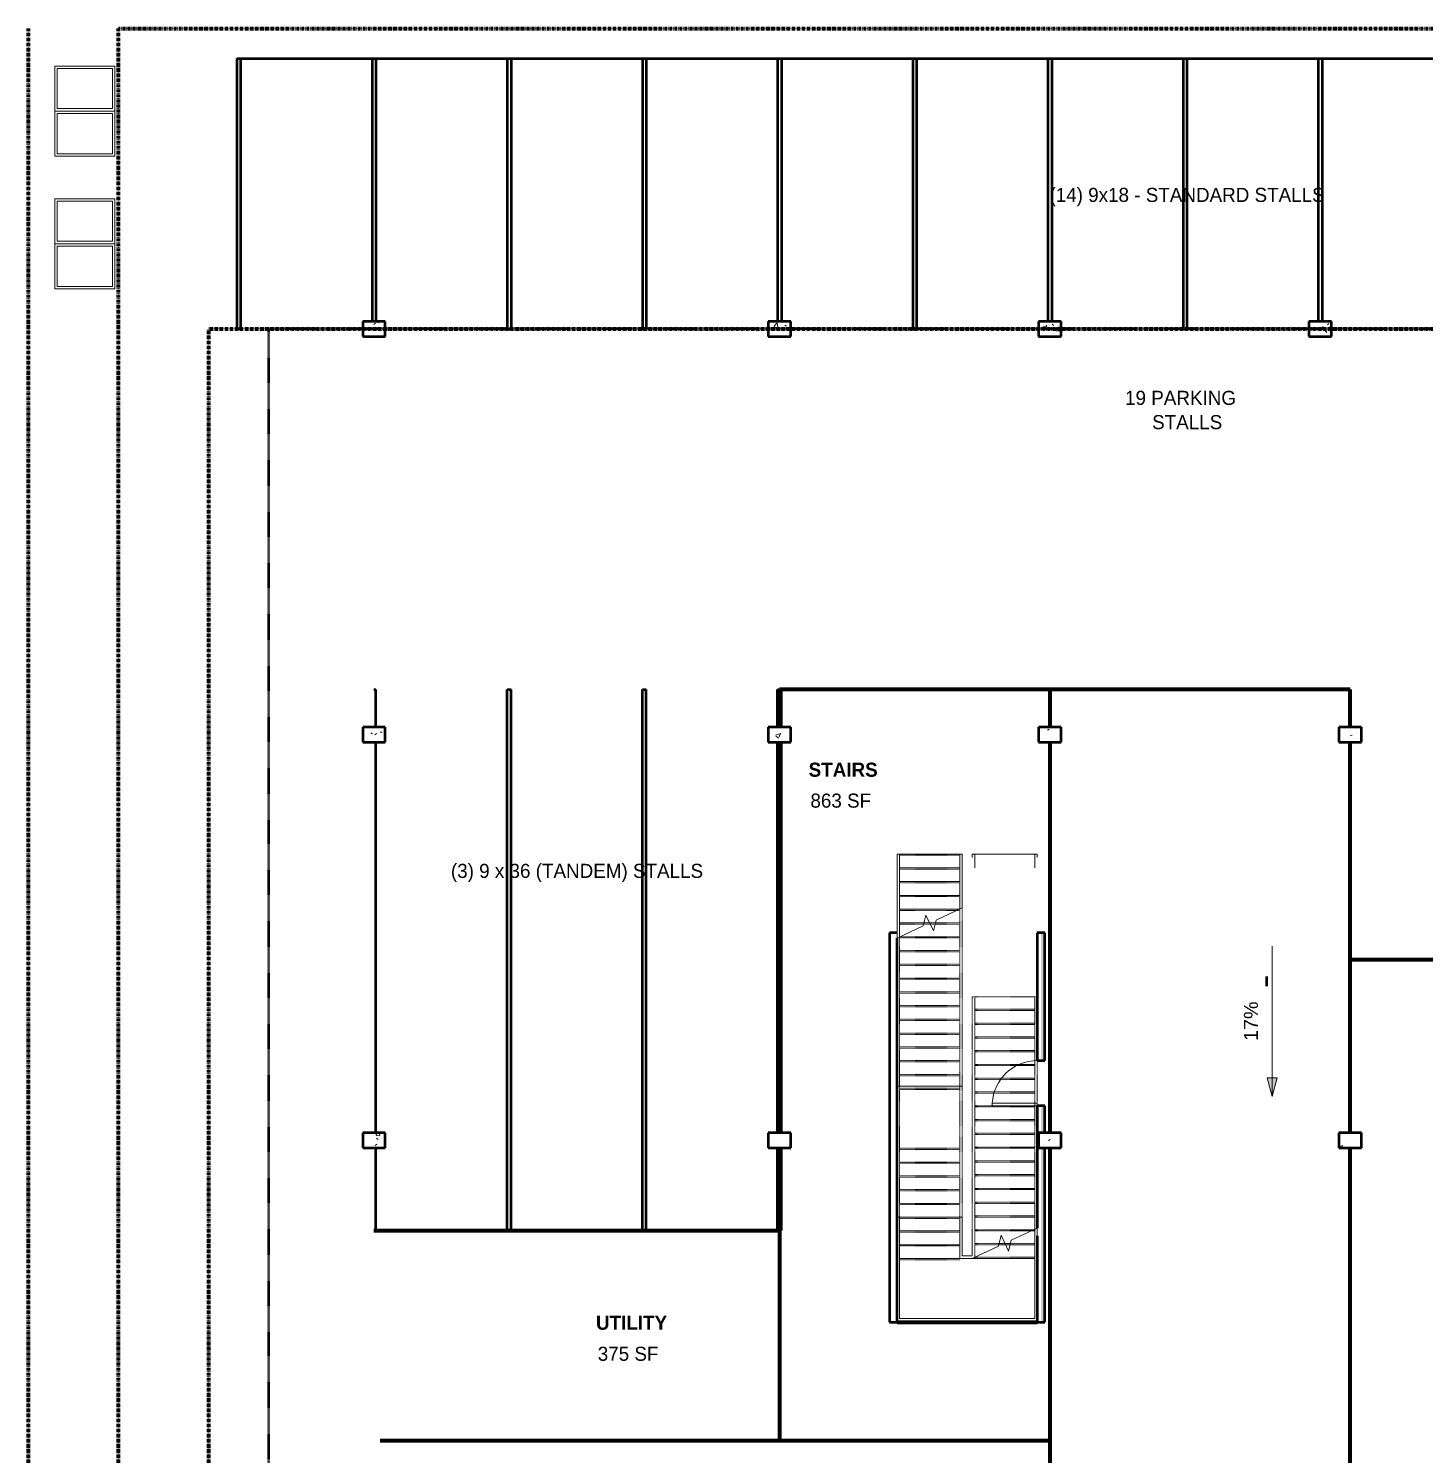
# Model space of a CAD drawing. Header units: inches. Extents: x 8705 to 10553, y 14428 to 16192.
# Drawn here: x 8705 to 9820, y 15053 to 16192 of the extents above; entities that cross this region are included whole.
import ezdxf

# ---------------------------------------------------------------- set-up
doc = ezdxf.new("R2010")
doc.units = ezdxf.units.IN
doc.header["$MEASUREMENT"] = 0
doc.linetypes.add('Double Dash 3_8_', pattern=[1, 0.375, -0.125, 0.125, -0.125, 0.125, -0.125])
doc.linetypes.add('Overhead 1_16_', pattern=[0.101562, 0.0625, -0.039062])
for name, color, linetype, lineweight in [('A-AREA-1', 7, 'Continuous', 140), ('A-AREA-IDEN', 2, 'Continuous', 9), ('A-DOOR', 31, 'Continuous', 13), ('A-DOOR-1', 31, 'Continuous', 9), ('A-DOOR-2', 31, 'Continuous', 20), ('A-FLOR-OVHD', 1, 'Overhead 1_16_', 50), ('A-GENM', 5, 'Continuous', 9), ('A-GENM-IDEN', 13, 'Continuous', 9), ('A-WALL', 113, 'Continuous', 13), ('A-WALL-1', 113, 'Continuous', 50), ('C-PROP-LINE-1', 91, 'Double Dash 3_8_', 140), ('G-ANNO-DIMS', 111, 'Continuous', 9), ('G-ANNO-TEXT-1', 147, 'Continuous', 9), ('L-SITE', 91, 'Continuous', 50), ('Q-SPCQ', 91, 'Continuous', 9), ('S-COLS', 52, 'Continuous', 9), ('S-COLS-1', 52, 'Continuous', 50), ('S-STRS', 31, 'Continuous', 9), ('S-STRS-1', 31, 'Overhead 1_16_', 9), ('S-STRS-MBND', 31, 'Overhead 1_16_', 9), ('S-STRS-MBND-1', 31, 'Continuous', 9)]:
    doc.layers.add(name, color=color, linetype=linetype, lineweight=lineweight)
doc.styles.add('Arial', font='arial.ttf', dxfattribs={"height": 11.25})
doc.styles.add('Century Gothic', font='ufonts.com_century-gothic.ttf', dxfattribs={"height": 11.25})
doc.styles.add('Century Gothic_B', font='GOTHICB.TTF', dxfattribs={"height": 11.25})

# ---------------------------------------------------------------- blocks, each defined once
blk = doc.blocks.new('Parking_Stall_Multiple - 9x18 - STANDARD-948767-FLOOR PLAN - 1ST FLOOR')
at = {"layer": 'L-SITE'}
for p, q in [((0, 864), (0, 972)), ((0, 867), (210, 867)), ((0, 867), (210, 867)), ((0, 864), (210, 864)), ((0, 756), (0, 864)), ((0, 864), (210, 864)), ((0, 759), (216, 759)), ((0, 759), (216, 759)), ((0, 756), (216, 756)), ((0, 648), (0, 756)), ((0, 756), (216, 756)), ((216, 756), (216, 759)), ((216, 756), (216, 759)), ((0, 651), (210, 651)), ((0, 651), (210, 651)), ((0, 648), (210, 648)), ((0, 540), (0, 648)), ((0, 648), (210, 648)), ((0, 543), (216, 543)), ((0, 543), (216, 543)), ((0, 540), (216, 540)), ((0, 432), (0, 540)), ((0, 540), (216, 540)), ((216, 540), (216, 543)), ((216, 540), (216, 543)), ((0, 435), (210, 435)), ((0, 435), (210, 435)), ((0, 432), (210, 432)), ((0, 324), (0, 432)), ((0, 432), (210, 432)), ((0, 327), (216, 327)), ((0, 327), (216, 327)), ((0, 324), (216, 324)), ((0, 216), (0, 324)), ((0, 324), (216, 324)), ((216, 324), (216, 327)), ((216, 324), (216, 327)), ((0, 219), (216, 219)), ((0, 219), (216, 219)), ((216, 216), (216, 219)), ((216, 216), (216, 219)), ((0, 216), (216, 216)), ((0, 108), (0, 216)), ((0, 216), (216, 216)), ((0, 111), (210, 111)), ((0, 111), (210, 111)), ((0, 108), (210, 108)), ((0, 0), (0, 108)), ((0, 108), (210, 108)), ((0, 3), (216, 3)), ((216, 0), (216, 3)), ((0, 0), (216, 0))]:
    blk.add_line(p, q, dxfattribs=at)
blk = doc.blocks.new('Parking_Stall_Multiple - 9 x 36 _TANDEM_-949317-FLOOR PLAN - 1ST FLOOR')
at = {"layer": 'L-SITE'}
for p, q in [((0, -1.5), (0, -108)), ((0, -3), (66, -3)), ((78, -3), (390, -3)), ((402, -3), (432, -3)), ((432, -1.5), (432, -3)), ((0, -108), (0, -216)), ((0, -108), (432, -108)), ((0, -108), (432, -108)), ((0, -111), (432, -111)), ((0, -111), (432, -111)), ((432, -108), (432, -111)), ((432, -108), (432, -111)), ((0, -216), (0, -324)), ((0, -216), (432, -216)), ((0, -216), (432, -216)), ((432, -216), (432, -219)), ((432, -216), (432, -219)), ((0, -219), (432, -219)), ((0, -219), (432, -219)), ((0, -324), (66, -324)), ((0, -327), (66, -327)), ((78, -324), (390, -324)), ((78, -327), (390, -327)), ((402, -324), (432, -324)), ((402, -327), (432, -327)), ((432, -324), (432, -327))]:
    blk.add_line(p, q, dxfattribs=at)
blk = doc.blocks.new('Concrete-Rectangular-Column - 12 x 18-891361-FLOOR PLAN - 1ST FLOOR')
at = {"layer": 'S-COLS'}
h = blk.add_hatch(dxfattribs=at)
h.set_pattern_fill('FP_1', color=256, style=0, pattern_type=2)
h.set_pattern_definition([(50, (-9304.615, -15303.856), (34.428697, -3.01202), [3.6, -39.6]), (355, (-9304.615, -15303.856), (-6.6596, 36.10481), [2.88, -31.68]), (100.451, (-9301.746, -15304.107), (27.768763, 33.093104), [3.06, -33.655]), (46.184, (-9304.615, -15294.256), (51.22752, -7.94535), [5.4, -59.4]), (96.636, (-9300.346, -15294.92), (44.86319, 46.75771), [4.589, -50.482]), (351.184, (-9304.615, -15294.256), (44.86417, 46.75745), [4.32, -47.52]), (21, (-9299.815, -15296.656), (28.65176, -19.325734), [3.6, -39.6]), (326, (-9299.815, -15296.656), (11.67934, 34.80662), [2.88, -31.68]), (71.451, (-9297.428, -15298.266), (40.33096, 15.48132), [3.06, -33.655]), (37.5, (-9304.615, -15303.856), (0.583112, 15.978979), [1.584, -29.712, 1.584, -30.576, -31.8]), (37.5, (-9304.615, -15303.856), (0.583112, 15.978979), [-63.456, 1.584, -30.216]), (7.5, (-9304.615, -15303.856), (12.626889, 18.932107), [1.584, -16.752, 1.584, -28.992, -12.12]), (7.5, (-9304.615, -15303.856), (12.626889, 18.932107), [-48.912, 1.584, -10.536]), (327.5, (-9315.319, -15303.856), (25.622992, -1.082799), [1.584, -10.416, 1.584, -35.856, -49.68]), (327.5, (-9315.319, -15303.856), (25.622992, -1.082799), [-49.44, 1.584, -48.096]), (317.5, (-9320.12, -15303.856), (27.99243, 4.80496), [1.584, -14.016, 1.584, -23.28, -35.28]), (317.5, (-9320.12, -15303.856), (27.99243, 4.80496), [-40.464, 1.584, -33.696])])
h.paths.add_polyline_path([(9, -6), (9, 6), (-9, 6), (-9, -6), (0, -6)], flags=0)
at = {"layer": 'S-COLS-1'}
for p, q in [((9, 6), (-9, 6)), ((-9, 6), (-9, -6)), ((9, -6), (9, 6)), ((-9, -6), (9, -6))]:
    blk.add_line(p, q, dxfattribs=at)
blk = doc.blocks.new('Concrete-Rectangular-Column - 12 x 18-V1-FLOOR PLAN - 1ST FLOOR')
at = {"layer": 'S-COLS'}
h = blk.add_hatch(dxfattribs=at)
h.set_pattern_fill('FP_2', color=256, style=0, pattern_type=2)
h.set_pattern_definition([(50, (-9304.615, -15627.856), (34.428697, -3.01202), [3.6, -39.6]), (355, (-9304.615, -15627.856), (-6.6596, 36.10481), [2.88, -31.68]), (100.451, (-9301.746, -15628.107), (27.768763, 33.093104), [3.06, -33.655]), (46.184, (-9304.615, -15618.256), (51.22752, -7.94535), [5.4, -59.4]), (96.636, (-9300.346, -15618.92), (44.86319, 46.75771), [4.589, -50.482]), (351.184, (-9304.615, -15618.256), (44.86417, 46.75745), [4.32, -47.52]), (21, (-9299.815, -15620.656), (28.65176, -19.325734), [3.6, -39.6]), (326, (-9299.815, -15620.656), (11.67934, 34.80662), [2.88, -31.68]), (71.451, (-9297.428, -15622.266), (40.33096, 15.48132), [3.06, -33.655]), (37.5, (-9304.615, -15627.856), (0.583112, 15.978979), [1.584, -29.712, 1.584, -30.576, -31.8]), (37.5, (-9304.615, -15627.856), (0.583112, 15.978979), [-63.456, 1.584, -30.216]), (7.5, (-9304.615, -15627.856), (12.626889, 18.932107), [1.584, -16.752, 1.584, -28.992, -12.12]), (7.5, (-9304.615, -15627.856), (12.626889, 18.932107), [-48.912, 1.584, -10.536]), (327.5, (-9315.319, -15627.856), (25.622992, -1.082799), [1.584, -10.416, 1.584, -35.856, -49.68]), (327.5, (-9315.319, -15627.856), (25.622992, -1.082799), [-49.44, 1.584, -48.096]), (317.5, (-9320.12, -15627.856), (27.99243, 4.80496), [1.584, -14.016, 1.584, -23.28, -35.28]), (317.5, (-9320.12, -15627.856), (27.99243, 4.80496), [-40.464, 1.584, -33.696])])
h.paths.add_polyline_path([(0, -6), (9, -6), (9, 6), (-9, 6), (-9, -6)], flags=0)
at = {"layer": 'S-COLS-1'}
for p, q in [((9, 6), (-9, 6)), ((-9, 6), (-9, -6)), ((9, -6), (9, 6)), ((-9, -6), (9, -6))]:
    blk.add_line(p, q, dxfattribs=at)
blk = doc.blocks.new('Concrete-Rectangular-Column - 12 x 18-V2-FLOOR PLAN - 1ST FLOOR')
at = {"layer": 'S-COLS'}
h = blk.add_hatch(dxfattribs=at)
h.set_pattern_fill('FP_3', color=256, style=0, pattern_type=2)
h.set_pattern_definition([(50, (-9304.615, -15951.856), (34.428697, -3.01202), [3.6, -39.6]), (355, (-9304.615, -15951.856), (-6.6596, 36.10481), [2.88, -31.68]), (100.451, (-9301.746, -15952.107), (27.768763, 33.093104), [3.06, -33.655]), (46.184, (-9304.615, -15942.256), (51.22752, -7.94535), [5.4, -59.4]), (96.636, (-9300.346, -15942.92), (44.86319, 46.75771), [4.589, -50.482]), (351.184, (-9304.615, -15942.256), (44.86417, 46.75745), [4.32, -47.52]), (21, (-9299.815, -15944.656), (28.65176, -19.325734), [3.6, -39.6]), (326, (-9299.815, -15944.656), (11.67934, 34.80662), [2.88, -31.68]), (71.451, (-9297.428, -15946.266), (40.330963, 15.48132), [3.06, -33.655]), (37.5, (-9304.615, -15951.856), (0.583112, 15.978979), [1.584, -29.712, 1.584, -30.576, -31.8]), (37.5, (-9304.615, -15951.856), (0.583112, 15.978979), [-63.456, 1.584, -30.216]), (7.5, (-9304.615, -15951.856), (12.626889, 18.932107), [1.584, -16.752, 1.584, -28.992, -12.12]), (7.5, (-9304.615, -15951.856), (12.626889, 18.932107), [-48.912, 1.584, -10.536]), (327.5, (-9315.319, -15951.856), (25.622992, -1.082799), [1.584, -10.416, 1.584, -35.856, -49.68]), (327.5, (-9315.319, -15951.856), (25.622992, -1.082799), [-49.44, 1.584, -48.096]), (317.5, (-9320.12, -15951.856), (27.99243, 4.80496), [1.584, -14.016, 1.584, -23.28, -35.28]), (317.5, (-9320.12, -15951.856), (27.99243, 4.80496), [-40.464, 1.584, -33.696])])
h.paths.add_polyline_path([(9, -6), (9, 6), (-9, 6), (-9, -6)], flags=0)
at = {"layer": 'S-COLS-1'}
for p, q in [((9, 6), (-9, 6)), ((-9, 6), (-9, -6)), ((9, -6), (9, 6)), ((-9, -6), (9, -6))]:
    blk.add_line(p, q, dxfattribs=at)
blk = doc.blocks.new('Concrete-Rectangular-Column - 12 x 18-V5-FLOOR PLAN - 1ST FLOOR')
at = {"layer": 'S-COLS'}
h = blk.add_hatch(dxfattribs=at)
h.set_pattern_fill('FP_6', color=256, style=0, pattern_type=2)
h.set_pattern_definition([(50, (-9520.615, -15303.856), (34.428697, -3.01202), [3.6, -39.6]), (355, (-9520.615, -15303.856), (-6.6596, 36.10481), [2.88, -31.68]), (100.451, (-9517.746, -15304.107), (27.768763, 33.093104), [3.06, -33.655]), (46.184, (-9520.615, -15294.256), (51.22752, -7.94535), [5.4, -59.4]), (96.636, (-9516.346, -15294.92), (44.86319, 46.75771), [4.589, -50.482]), (351.184, (-9520.615, -15294.256), (44.86417, 46.75745), [4.32, -47.52]), (21, (-9515.815, -15296.656), (28.65176, -19.325734), [3.6, -39.6]), (326, (-9515.815, -15296.656), (11.67934, 34.80662), [2.88, -31.68]), (71.451, (-9513.428, -15298.266), (40.33096, 15.48132), [3.06, -33.655]), (37.5, (-9520.615, -15303.856), (0.583112, 15.978979), [1.584, -29.712, 1.584, -30.576, -31.8]), (37.5, (-9520.615, -15303.856), (0.583112, 15.978979), [-63.456, 1.584, -30.216]), (7.5, (-9520.615, -15303.856), (12.626889, 18.932107), [1.584, -16.752, 1.584, -28.992, -12.12]), (7.5, (-9520.615, -15303.856), (12.626889, 18.932107), [-48.912, 1.584, -10.536]), (327.5, (-9531.319, -15303.856), (25.622992, -1.082799), [1.584, -10.416, 1.584, -35.856, -49.68]), (327.5, (-9531.319, -15303.856), (25.622992, -1.082799), [-49.44, 1.584, -48.096]), (317.5, (-9536.12, -15303.856), (27.99243, 4.80496), [1.584, -14.016, 1.584, -23.28, -35.28]), (317.5, (-9536.12, -15303.856), (27.99243, 4.80496), [-40.464, 1.584, -33.696])])
h.paths.add_polyline_path([(-7, -6), (9, -6), (9, 6), (-7, 6)], flags=0)
at = {"layer": 'S-COLS-1'}
for p, q in [((9, 6), (-9, 6)), ((-9, 6), (-9, -6)), ((9, -6), (9, 6)), ((-9, -6), (9, -6))]:
    blk.add_line(p, q, dxfattribs=at)
blk = doc.blocks.new('Concrete-Rectangular-Column - 12 x 18-V6-FLOOR PLAN - 1ST FLOOR')
at = {"layer": 'S-COLS'}
h = blk.add_hatch(dxfattribs=at)
h.set_pattern_fill('FP_7', color=256, style=0, pattern_type=2)
h.set_pattern_definition([(50, (-9520.615, -15627.856), (34.428697, -3.01202), [3.6, -39.6]), (355, (-9520.615, -15627.856), (-6.6596, 36.10481), [2.88, -31.68]), (100.451, (-9517.746, -15628.107), (27.768763, 33.093104), [3.06, -33.655]), (46.184, (-9520.615, -15618.256), (51.22752, -7.94535), [5.4, -59.4]), (96.636, (-9516.346, -15618.92), (44.86319, 46.75771), [4.589, -50.482]), (351.184, (-9520.615, -15618.256), (44.86417, 46.75745), [4.32, -47.52]), (21, (-9515.815, -15620.656), (28.65176, -19.325734), [3.6, -39.6]), (326, (-9515.815, -15620.656), (11.67934, 34.80662), [2.88, -31.68]), (71.451, (-9513.428, -15622.266), (40.33096, 15.48132), [3.06, -33.655]), (37.5, (-9520.615, -15627.856), (0.583112, 15.978979), [1.584, -29.712, 1.584, -30.576, -31.8]), (37.5, (-9520.615, -15627.856), (0.583112, 15.978979), [-63.456, 1.584, -30.216]), (7.5, (-9520.615, -15627.856), (12.626889, 18.932107), [1.584, -16.752, 1.584, -28.992, -12.12]), (7.5, (-9520.615, -15627.856), (12.626889, 18.932107), [-48.912, 1.584, -10.536]), (327.5, (-9531.319, -15627.856), (25.622992, -1.082799), [1.584, -10.416, 1.584, -35.856, -49.68]), (327.5, (-9531.319, -15627.856), (25.622992, -1.082799), [-49.44, 1.584, -48.096]), (317.5, (-9536.12, -15627.856), (27.99243, 4.80496), [1.584, -14.016, 1.584, -23.28, -35.28]), (317.5, (-9536.12, -15627.856), (27.99243, 4.80496), [-40.464, 1.584, -33.696])])
h.paths.add_polyline_path([(0, -6), (9, -6), (9, 6), (-9, 6), (-9, -6), (-7, -6)], flags=0)
at = {"layer": 'S-COLS-1'}
for p, q in [((9, 6), (-9, 6)), ((-9, 6), (-9, -6)), ((9, -6), (9, 6)), ((-9, -6), (9, -6))]:
    blk.add_line(p, q, dxfattribs=at)
blk = doc.blocks.new('Concrete-Rectangular-Column - 12 x 18-V19-FLOOR PLAN - 1ST FLOOR')
at = {"layer": 'S-COLS'}
h = blk.add_hatch(dxfattribs=at)
h.set_pattern_fill('FP_20', color=256, style=0, pattern_type=2)
h.set_pattern_definition([(50, (-8980.615, -15627.856), (34.428697, -3.01202), [3.6, -39.6]), (355, (-8980.615, -15627.856), (-6.6596, 36.10481), [2.88, -31.68]), (100.451, (-8977.746, -15628.107), (27.768763, 33.093104), [3.06, -33.655]), (46.184, (-8980.615, -15618.256), (51.22752, -7.94535), [5.4, -59.4]), (96.636, (-8976.346, -15618.92), (44.86319, 46.75771), [4.589, -50.482]), (351.184, (-8980.615, -15618.256), (44.86417, 46.75745), [4.32, -47.52]), (21, (-8975.815, -15620.656), (28.65176, -19.325734), [3.6, -39.6]), (326, (-8975.815, -15620.656), (11.67934, 34.80662), [2.88, -31.68]), (71.451, (-8973.428, -15622.266), (40.33096, 15.48132), [3.06, -33.655]), (37.5, (-8980.615, -15627.856), (0.583112, 15.978979), [1.584, -29.712, 1.584, -30.576, -31.8]), (37.5, (-8980.615, -15627.856), (0.583112, 15.978979), [-63.456, 1.584, -30.216]), (7.5, (-8980.615, -15627.856), (12.626889, 18.932107), [1.584, -16.752, 1.584, -28.992, -12.12]), (7.5, (-8980.615, -15627.856), (12.626889, 18.932107), [-48.912, 1.584, -10.536]), (327.5, (-8991.319, -15627.856), (25.622992, -1.082799), [1.584, -10.416, 1.584, -35.856, -49.68]), (327.5, (-8991.319, -15627.856), (25.622992, -1.082799), [-49.44, 1.584, -48.096]), (317.5, (-8996.12, -15627.856), (27.99243, 4.80496), [1.584, -14.016, 1.584, -23.28, -35.28]), (317.5, (-8996.12, -15627.856), (27.99243, 4.80496), [-40.464, 1.584, -33.696])])
h.paths.add_polyline_path([(-9, -6), (9, -6), (9, 6), (-9, 6)], flags=0)
at = {"layer": 'S-COLS-1'}
for p, q in [((9, 6), (-9, 6)), ((-9, 6), (-9, -6)), ((9, -6), (9, 6)), ((-9, -6), (9, -6))]:
    blk.add_line(p, q, dxfattribs=at)
blk = doc.blocks.new('Concrete-Rectangular-Column - 12 x 18-V20-FLOOR PLAN - 1ST FLOOR')
at = {"layer": 'S-COLS'}
h = blk.add_hatch(dxfattribs=at)
h.set_pattern_fill('FP_21', color=256, style=0, pattern_type=2)
h.set_pattern_definition([(50, (-8980.615, -15951.856), (34.428697, -3.01202), [3.6, -39.6]), (355, (-8980.615, -15951.856), (-6.6596, 36.10481), [2.88, -31.68]), (100.451, (-8977.746, -15952.107), (27.768763, 33.093104), [3.06, -33.655]), (46.184, (-8980.615, -15942.256), (51.22752, -7.94535), [5.4, -59.4]), (96.636, (-8976.346, -15942.92), (44.86319, 46.75771), [4.589, -50.482]), (351.184, (-8980.615, -15942.256), (44.86417, 46.75745), [4.32, -47.52]), (21, (-8975.815, -15944.656), (28.65176, -19.325734), [3.6, -39.6]), (326, (-8975.815, -15944.656), (11.67934, 34.80662), [2.88, -31.68]), (71.451, (-8973.428, -15946.266), (40.33096, 15.48132), [3.06, -33.655]), (37.5, (-8980.615, -15951.856), (0.583112, 15.978979), [1.584, -29.712, 1.584, -30.576, -31.8]), (37.5, (-8980.615, -15951.856), (0.583112, 15.978979), [-63.456, 1.584, -30.216]), (7.5, (-8980.615, -15951.856), (12.626889, 18.932107), [1.584, -16.752, 1.584, -28.992, -12.12]), (7.5, (-8980.615, -15951.856), (12.626889, 18.932107), [-48.912, 1.584, -10.536]), (327.5, (-8991.319, -15951.856), (25.622992, -1.082799), [1.584, -10.416, 1.584, -35.856, -49.68]), (327.5, (-8991.319, -15951.856), (25.622992, -1.082799), [-49.44, 1.584, -48.096]), (317.5, (-8996.12, -15951.856), (27.99243, 4.80496), [1.584, -14.016, 1.584, -23.28, -35.28]), (317.5, (-8996.12, -15951.856), (27.99243, 4.80496), [-40.464, 1.584, -33.696])])
h.paths.add_polyline_path([(9, -6), (9, 6), (-9, 6), (-9, -6)], flags=0)
at = {"layer": 'S-COLS-1'}
for p, q in [((9, 6), (-9, 6)), ((-9, 6), (-9, -6)), ((9, -6), (9, 6)), ((-9, -6), (9, -6))]:
    blk.add_line(p, q, dxfattribs=at)
blk = doc.blocks.new('Concrete-Rectangular-Column - 12 x 18-V21-FLOOR PLAN - 1ST FLOOR')
at = {"layer": 'S-COLS'}
h = blk.add_hatch(dxfattribs=at)
h.set_pattern_fill('FP_22', color=256, style=0, pattern_type=2)
h.set_pattern_definition([(50, (-8980.615, -15303.856), (34.428697, -3.01202), [3.6, -39.6]), (355, (-8980.615, -15303.856), (-6.6596, 36.10481), [2.88, -31.68]), (100.451, (-8977.746, -15304.107), (27.768763, 33.093104), [3.06, -33.655]), (46.184, (-8980.615, -15294.256), (51.22752, -7.94535), [5.4, -59.4]), (96.636, (-8976.346, -15294.92), (44.86319, 46.75771), [4.589, -50.482]), (351.184, (-8980.615, -15294.256), (44.86417, 46.75745), [4.32, -47.52]), (21, (-8975.815, -15296.656), (28.65176, -19.325734), [3.6, -39.6]), (326, (-8975.815, -15296.656), (11.67934, 34.80662), [2.88, -31.68]), (71.451, (-8973.428, -15298.266), (40.33096, 15.48132), [3.06, -33.655]), (37.5, (-8980.615, -15303.856), (0.583112, 15.978979), [1.584, -29.712, 1.584, -30.576, -31.8]), (37.5, (-8980.615, -15303.856), (0.583112, 15.978979), [-63.456, 1.584, -30.216]), (7.5, (-8980.615, -15303.856), (12.626889, 18.932107), [1.584, -16.752, 1.584, -28.992, -12.12]), (7.5, (-8980.615, -15303.856), (12.626889, 18.932107), [-48.912, 1.584, -10.536]), (327.5, (-8991.319, -15303.856), (25.622992, -1.082799), [1.584, -10.416, 1.584, -35.856, -49.68]), (327.5, (-8991.319, -15303.856), (25.622992, -1.082799), [-49.44, 1.584, -48.096]), (317.5, (-8996.12, -15303.856), (27.99243, 4.80496), [1.584, -14.016, 1.584, -23.28, -35.28]), (317.5, (-8996.12, -15303.856), (27.99243, 4.80496), [-40.464, 1.584, -33.696])])
h.paths.add_polyline_path([(0, -6), (9, -6), (9, 6), (-9, 6), (-9, -6)], flags=0)
at = {"layer": 'S-COLS-1'}
for p, q in [((9, 6), (-9, 6)), ((-9, 6), (-9, -6)), ((9, -6), (9, 6)), ((-9, -6), (9, -6))]:
    blk.add_line(p, q, dxfattribs=at)
blk = doc.blocks.new('Concrete-Rectangular-Column - 12 x 18-V22-FLOOR PLAN - 1ST FLOOR')
at = {"layer": 'S-COLS'}
h = blk.add_hatch(dxfattribs=at)
h.set_pattern_fill('FP_23', color=256, style=0, pattern_type=2)
h.set_pattern_definition([(50, (-9520.615, -15951.856), (34.428697, -3.01202), [3.6, -39.6]), (355, (-9520.615, -15951.856), (-6.6596, 36.10481), [2.88, -31.68]), (100.451, (-9517.746, -15952.107), (27.768763, 33.093104), [3.06, -33.655]), (46.184, (-9520.615, -15942.256), (51.22752, -7.94535), [5.4, -59.4]), (96.636, (-9516.346, -15942.92), (44.86319, 46.75771), [4.589, -50.482]), (351.184, (-9520.615, -15942.256), (44.86417, 46.75745), [4.32, -47.52]), (21, (-9515.815, -15944.656), (28.65176, -19.325734), [3.6, -39.6]), (326, (-9515.815, -15944.656), (11.67934, 34.80662), [2.88, -31.68]), (71.451, (-9513.428, -15946.266), (40.330963, 15.48132), [3.06, -33.655]), (37.5, (-9520.615, -15951.856), (0.583112, 15.978979), [1.584, -29.712, 1.584, -30.576, -31.8]), (37.5, (-9520.615, -15951.856), (0.583112, 15.978979), [-63.456, 1.584, -30.216]), (7.5, (-9520.615, -15951.856), (12.626889, 18.932107), [1.584, -16.752, 1.584, -28.992, -12.12]), (7.5, (-9520.615, -15951.856), (12.626889, 18.932107), [-48.912, 1.584, -10.536]), (327.5, (-9531.319, -15951.856), (25.622992, -1.082799), [1.584, -10.416, 1.584, -35.856, -49.68]), (327.5, (-9531.319, -15951.856), (25.622992, -1.082799), [-49.44, 1.584, -48.096]), (317.5, (-9536.12, -15951.856), (27.99243, 4.80496), [1.584, -14.016, 1.584, -23.28, -35.28]), (317.5, (-9536.12, -15951.856), (27.99243, 4.80496), [-40.464, 1.584, -33.696])])
h.paths.add_polyline_path([(9, -6), (9, 6), (-9, 6), (-9, -6)], flags=0)
at = {"layer": 'S-COLS-1'}
for p, q in [((9, 6), (-9, 6)), ((-9, 6), (-9, -6)), ((9, -6), (9, 6)), ((-9, -6), (9, -6))]:
    blk.add_line(p, q, dxfattribs=at)
blk = doc.blocks.new('Single-Flush - 36_ x 84_-899351-FLOOR PLAN - 1ST FLOOR')
at = {"layer": 'A-DOOR-1'}
blk.add_arc((18, -3), 36.1, 180, 266.8211, dxfattribs=at)
at = {"layer": 'A-DOOR-2'}
for p, q in [((16, -3), (16, -39)), ((18, -3), (16, -3)), ((18, -3), (18, -39)), ((18, -39), (16, -39))]:
    blk.add_line(p, q, dxfattribs=at)
blk = doc.blocks.new('Concrete-Rectangular-Column - 12 x 18-V25-FLOOR PLAN - 1ST FLOOR')
at = {"layer": 'S-COLS'}
h = blk.add_hatch(dxfattribs=at)
h.set_pattern_fill('FP_26', color=256, style=0, pattern_type=2)
h.set_pattern_definition([(50, (-9760.615, -15627.856), (34.428697, -3.01202), [3.6, -39.6]), (355, (-9760.615, -15627.856), (-6.6596, 36.10481), [2.88, -31.68]), (100.451, (-9757.746, -15628.107), (27.768763, 33.093104), [3.06, -33.655]), (46.184, (-9760.615, -15618.256), (51.22752, -7.94535), [5.4, -59.4]), (96.636, (-9756.346, -15618.92), (44.86319, 46.75771), [4.589, -50.482]), (351.184, (-9760.615, -15618.256), (44.86417, 46.75745), [4.32, -47.52]), (21, (-9755.815, -15620.656), (28.65176, -19.325734), [3.6, -39.6]), (326, (-9755.815, -15620.656), (11.67934, 34.80662), [2.88, -31.68]), (71.451, (-9753.428, -15622.266), (40.33096, 15.48132), [3.06, -33.655]), (37.5, (-9760.615, -15627.856), (0.583112, 15.978979), [1.584, -29.712, 1.584, -30.576, -31.8]), (37.5, (-9760.615, -15627.856), (0.583112, 15.978979), [-63.456, 1.584, -30.216]), (7.5, (-9760.615, -15627.856), (12.626889, 18.932107), [1.584, -16.752, 1.584, -28.992, -12.12]), (7.5, (-9760.615, -15627.856), (12.626889, 18.932107), [-48.912, 1.584, -10.536]), (327.5, (-9771.319, -15627.856), (25.622992, -1.082799), [1.584, -10.416, 1.584, -35.856, -49.68]), (327.5, (-9771.319, -15627.856), (25.622992, -1.082799), [-49.44, 1.584, -48.096]), (317.5, (-9776.12, -15627.856), (27.99243, 4.80496), [1.584, -14.016, 1.584, -23.28, -35.28]), (317.5, (-9776.12, -15627.856), (27.99243, 4.80496), [-40.464, 1.584, -33.696])])
h.paths.add_polyline_path([(9, -6), (9, 6), (-9, 6), (-9, -6)], flags=0)
at = {"layer": 'S-COLS-1'}
for p, q in [((9, 6), (-9, 6)), ((-9, 6), (-9, -6)), ((9, -6), (9, 6)), ((-9, -6), (9, -6))]:
    blk.add_line(p, q, dxfattribs=at)
blk = doc.blocks.new('Concrete-Rectangular-Column - 12 x 18-V26-FLOOR PLAN - 1ST FLOOR')
at = {"layer": 'S-COLS'}
h = blk.add_hatch(dxfattribs=at)
h.set_pattern_fill('FP_27', color=256, style=0, pattern_type=2)
h.set_pattern_definition([(50, (-9760.615, -15303.856), (34.428697, -3.01202), [3.6, -39.6]), (355, (-9760.615, -15303.856), (-6.6596, 36.10481), [2.88, -31.68]), (100.451, (-9757.746, -15304.107), (27.768763, 33.093104), [3.06, -33.655]), (46.184, (-9760.615, -15294.256), (51.22752, -7.94535), [5.4, -59.4]), (96.636, (-9756.346, -15294.92), (44.86319, 46.75771), [4.589, -50.482]), (351.184, (-9760.615, -15294.256), (44.86417, 46.75745), [4.32, -47.52]), (21, (-9755.815, -15296.656), (28.65176, -19.325734), [3.6, -39.6]), (326, (-9755.815, -15296.656), (11.67934, 34.80662), [2.88, -31.68]), (71.451, (-9753.428, -15298.266), (40.33096, 15.48132), [3.06, -33.655]), (37.5, (-9760.615, -15303.856), (0.583112, 15.978979), [1.584, -29.712, 1.584, -30.576, -31.8]), (37.5, (-9760.615, -15303.856), (0.583112, 15.978979), [-63.456, 1.584, -30.216]), (7.5, (-9760.615, -15303.856), (12.626889, 18.932107), [1.584, -16.752, 1.584, -28.992, -12.12]), (7.5, (-9760.615, -15303.856), (12.626889, 18.932107), [-48.912, 1.584, -10.536]), (327.5, (-9771.319, -15303.856), (25.622992, -1.082799), [1.584, -10.416, 1.584, -35.856, -49.68]), (327.5, (-9771.319, -15303.856), (25.622992, -1.082799), [-49.44, 1.584, -48.096]), (317.5, (-9776.12, -15303.856), (27.99243, 4.80496), [1.584, -14.016, 1.584, -23.28, -35.28]), (317.5, (-9776.12, -15303.856), (27.99243, 4.80496), [-40.464, 1.584, -33.696])])
h.paths.add_polyline_path([(0, -6), (9, -6), (9, 6), (-9, 6), (-9, -6)], flags=0)
at = {"layer": 'S-COLS-1'}
for p, q in [((9, 6), (-9, 6)), ((-9, 6), (-9, -6)), ((9, -6), (9, 6)), ((-9, -6), (9, -6))]:
    blk.add_line(p, q, dxfattribs=at)
blk = doc.blocks.new('Trash_Bin_3753 - 3-Yard Bin-772351-FLOOR PLAN - 1ST FLOOR')
at = {"layer": 'Q-SPCQ'}
for p, q in [((36, 24), (-36, 24)), ((-36, 24), (-36, -24)), ((0, -24), (0, 24)), ((36, -24), (36, 24)), ((-2, 22), (-34, 22)), ((-34, 22), (-34, -22)), ((-2, -22), (-2, 22)), ((2, -22), (2, 22)), ((2, 22), (34, 22)), ((34, 22), (34, -22)), ((-34, -22), (-2, -22)), ((34, -22), (2, -22)), ((-36, -24), (36, -24))]:
    blk.add_line(p, q, dxfattribs=at)
blk = doc.blocks.new('Concrete-Rectangular-Column - 12 x 18-V29-FLOOR PLAN - 1ST FLOOR')
at = {"layer": 'S-COLS'}
h = blk.add_hatch(dxfattribs=at)
h.set_pattern_fill('FP_30', color=256, style=0, pattern_type=2)
h.set_pattern_definition([(50, (-9736.615, -15951.856), (34.428697, -3.01202), [3.6, -39.6]), (355, (-9736.615, -15951.856), (-6.6596, 36.10481), [2.88, -31.68]), (100.451, (-9733.746, -15952.107), (27.768763, 33.093104), [3.06, -33.655]), (46.184, (-9736.615, -15942.256), (51.22752, -7.94535), [5.4, -59.4]), (96.636, (-9732.346, -15942.92), (44.86319, 46.75771), [4.589, -50.482]), (351.184, (-9736.615, -15942.256), (44.86417, 46.75745), [4.32, -47.52]), (21, (-9731.815, -15944.656), (28.65176, -19.325734), [3.6, -39.6]), (326, (-9731.815, -15944.656), (11.67934, 34.80662), [2.88, -31.68]), (71.451, (-9729.428, -15946.266), (40.330963, 15.48132), [3.06, -33.655]), (37.5, (-9736.615, -15951.856), (0.583112, 15.978979), [1.584, -29.712, 1.584, -30.576, -31.8]), (37.5, (-9736.615, -15951.856), (0.583112, 15.978979), [-63.456, 1.584, -30.216]), (7.5, (-9736.615, -15951.856), (12.626889, 18.932107), [1.584, -16.752, 1.584, -28.992, -12.12]), (7.5, (-9736.615, -15951.856), (12.626889, 18.932107), [-48.912, 1.584, -10.536]), (327.5, (-9747.319, -15951.856), (25.622992, -1.082799), [1.584, -10.416, 1.584, -35.856, -49.68]), (327.5, (-9747.319, -15951.856), (25.622992, -1.082799), [-49.44, 1.584, -48.096]), (317.5, (-9752.12, -15951.856), (27.99243, 4.80496), [1.584, -14.016, 1.584, -23.28, -35.28]), (317.5, (-9752.12, -15951.856), (27.99243, 4.80496), [-40.464, 1.584, -33.696])])
h.paths.add_polyline_path([(9, -6), (9, 6), (-9, 6), (-9, -6)], flags=0)
at = {"layer": 'S-COLS-1'}
for p, q in [((9, 6), (-9, 6)), ((-9, 6), (-9, -6)), ((9, -6), (9, 6)), ((-9, -6), (9, -6))]:
    blk.add_line(p, q, dxfattribs=at)
blk = doc.blocks.new('Family - ___-627289-FLOOR PLAN - 1ST FLOOR')
at = {"layer": 'C-PROP-LINE-1'}
for p, q in [((8776.6, 14607.9), (8776.6, 16191.9)), ((8776.6, 16191.9), (10480.6, 16191.9))]:
    blk.add_line(p, q, dxfattribs=at)
blk = doc.blocks.new('Family - ___-627377-FLOOR PLAN - 1ST FLOOR')
at = {"layer": 'C-PROP-LINE-1'}
for p, q in [((8776.6, 14607.9), (8776.6, 16191.9)), ((8776.6, 16191.9), (10480.6, 16191.9))]:
    blk.add_line(p, q, dxfattribs=at)
blk = doc.blocks.new('Family - ___-940451-FLOOR PLAN - 1ST FLOOR')
at = {"layer": 'C-PROP-LINE-1'}
for p, q in [((8848.6, 14607.9), (8848.6, 15951.9)), ((8848.6, 15951.9), (10408.6, 15951.9))]:
    blk.add_line(p, q, dxfattribs=at)
blk = doc.blocks.new('Family - ___-940483-FLOOR PLAN - 1ST FLOOR')
at = {"layer": 'C-PROP-LINE-1'}
blk.add_line((8704.6, 14607.9), (8704.6, 16191.9), dxfattribs=at)

msp = doc.modelspace()

# ---------------------------------------------------------------- hatches: boundary and pattern name
at = {"layer": 'A-WALL'}
h = msp.add_hatch(color=256, dxfattribs=at)
h.paths.add_polyline_path([(9516.6, 15158.5), (9516.6, 15297.9), (9513.6, 15297.9), (9513.6, 15158.5)], flags=0)
h.paths.add_polyline_path([(9516.6, 15309.9), (9516.6, 15331.5), (9513.6, 15331.5), (9513.6, 15309.9)], flags=0)
h.paths.add_polyline_path([(9513.6, 15367.5), (9516.6, 15367.5), (9516.6, 15469.5), (9513.6, 15469.5), (9513.6, 15418.5)], flags=0)
at = {"layer": 'G-ANNO-DIMS'}
msp.add_hatch(color=256, dxfattribs=at).paths.add_polyline_path([(9698.3, 15338.9), (9702.3, 15353.9), (9694.2, 15353.9)], flags=0)

# ---------------------------------------------------------------- linework, layer by layer
at = {"layer": 'A-AREA-1'}
for p, q in [((9760.6, 15663.9), (9304.6, 15663.9)), ((9304.6, 15663.9), (9304.6, 15633.9)), ((9520.6, 15663.9), (9520.6, 15633.9)), ((9760.6, 15633.9), (9760.6, 15663.9)), ((9304.6, 15621.9), (9304.6, 15309.9)), ((9520.6, 15621.9), (9520.6, 15309.9)), ((9760.6, 15309.9), (9760.6, 15621.9)), ((10276.6, 15447.9), (9760.6, 15447.9)), ((9304.6, 15297.9), (9304.6, 15063.9)), ((9520.6, 15297.9), (9520.6, 15021.9)), ((9760.6, 15021.9), (9760.6, 15297.9)), ((8980.6, 15231.9), (9304.6, 15231.9)), ((9398.6, 15158.5), (9510.6, 15158.5)), ((9520.6, 15063.9), (8985.6, 15063.9))]:
    msp.add_line(p, q, dxfattribs=at)
at = {"layer": 'A-FLOR-OVHD'}
for p, q in [((8896.6, 14607.9), (8896.6, 15951.9)), ((10360.6, 15951.9), (8896.6, 15951.9)), ((9693.9, 15426.7), (9693.9, 15434.7))]:
    msp.add_line(p, q, dxfattribs=at)
at = {"layer": 'A-WALL-1'}
for p, q in [((9392.6, 15469.5), (9392.6, 15158.5)), ((9398.6, 15469.5), (9392.6, 15469.5)), ((9516.6, 15469.5), (9510.6, 15469.5)), ((9510.6, 15469.5), (9510.6, 15367.5)), ((9516.6, 15367.5), (9516.6, 15469.5)), ((9398.6, 15158.5), (9398.6, 15465.3)), ((9510.6, 15367.5), (9516.6, 15367.5)), ((9516.6, 15331.5), (9510.6, 15331.5)), ((9510.6, 15331.5), (9510.6, 15233.7)), ((9516.6, 15309.9), (9516.6, 15331.5)), ((9516.6, 15158.5), (9516.6, 15297.9)), ((9510.6, 15227.6), (9510.6, 15158.5)), ((9392.6, 15158.5), (9398.6, 15158.5)), ((9510.6, 15158.5), (9516.6, 15158.5))]:
    msp.add_line(p, q, dxfattribs=at)
at = {"layer": 'G-ANNO-DIMS'}
for p, q in [((9698.3, 15458.9), (9698.3, 15338.9)), ((9702.3, 15353.9), (9694.2, 15353.9)), ((9694.2, 15353.9), (9698.3, 15338.9)), ((9698.3, 15338.9), (9702.3, 15353.9))]:
    msp.add_line(p, q, dxfattribs=at)
at = {"layer": 'S-STRS'}
for p, q in [((9400.6, 15532.5), (9398.6, 15532.5)), ((9398.6, 15532.5), (9398.6, 15465.3)), ((9400.6, 15532.5), (9400.6, 15521.5)), ((9448.6, 15532.5), (9400.6, 15532.5)), ((9450.6, 15532.5), (9448.6, 15532.5)), ((9448.6, 15532.5), (9448.6, 15521.5)), ((9450.6, 15532.5), (9450.6, 15489.6)), ((9460.6, 15532.5), (9458.6, 15532.5)), ((9458.6, 15529.7), (9458.6, 15532.5)), ((9460.6, 15521.5), (9460.6, 15532.5)), ((9460.6, 15532.5), (9508.6, 15532.5)), ((9510.6, 15532.5), (9508.6, 15532.5)), ((9508.6, 15521.5), (9508.6, 15532.5)), ((9510.6, 15529.7), (9510.6, 15532.5)), ((9400.6, 15521.5), (9400.6, 15510.5)), ((9448.6, 15521.5), (9400.6, 15521.5)), ((9448.6, 15521.5), (9448.6, 15510.5)), ((9400.6, 15510.5), (9400.6, 15499.5)), ((9448.6, 15510.5), (9400.6, 15510.5)), ((9448.6, 15510.5), (9448.6, 15499.5)), ((9400.6, 15499.5), (9400.6, 15488.5)), ((9448.6, 15499.5), (9400.6, 15499.5)), ((9448.6, 15499.5), (9448.6, 15488.6)), ((9400.6, 15488.5), (9400.6, 15477.5)), ((9448.2, 15488.5), (9400.6, 15488.5)), ((9400.6, 15477.5), (9400.6, 15466.5)), ((9420.1, 15477.5), (9400.6, 15477.5)), ((9400.6, 15466.5), (9400.6, 15466.3)), ((9401, 15466.5), (9400.6, 15466.5)), ((9429.1, 15477.5), (9424.6, 15477.5)), ((9400.6, 15358.2), (9400.6, 15347.2)), ((9448.6, 15358.2), (9448.6, 15347.2)), ((9398.6, 15347.2), (9400.6, 15347.2)), ((9448.6, 15347.2), (9400.6, 15347.2)), ((9448.6, 15347.2), (9450.6, 15347.2)), ((9450.6, 15350), (9450.6, 15347.2)), ((9400.6, 15242.5), (9398.6, 15242.5)), ((9400.6, 15242.5), (9400.6, 15231.5)), ((9448.6, 15242.5), (9400.6, 15242.5)), ((9450.6, 15242.5), (9448.6, 15242.5)), ((9448.6, 15242.5), (9448.6, 15231.5)), ((9450.6, 15242.5), (9450.6, 15211.5)), ((9400.6, 15231.5), (9400.6, 15220.5)), ((9448.6, 15231.5), (9400.6, 15231.5)), ((9448.6, 15231.5), (9448.6, 15220.5)), ((9505.8, 15231.5), (9508.6, 15231.5)), ((9508.6, 15231.5), (9508.6, 15232.8)), ((9508.6, 15220.5), (9508.6, 15231.5)), ((9510.6, 15227.6), (9510.6, 15233.7)), ((9400.6, 15220.5), (9400.6, 15209.5)), ((9448.6, 15220.5), (9400.6, 15220.5)), ((9448.6, 15220.5), (9448.6, 15211.5)), ((9479.8, 15220.5), (9485.1, 15220.5)), ((9488.9, 15220.5), (9508.6, 15220.5)), ((9508.6, 15209.5), (9508.6, 15220.5)), ((9400.6, 15209.5), (9400.6, 15207)), ((9448.6, 15209.5), (9400.6, 15209.5)), ((9400.6, 15207), (9400.6, 15161.5)), ((9448.6, 15211.5), (9448.6, 15209.5)), ((9458.6, 15209.5), (9448.6, 15209.5)), ((9458.6, 15211.5), (9450.6, 15211.5)), ((9458.6, 15209.5), (9460.6, 15209.5)), ((9460.6, 15209.5), (9460.6, 15210.4)), ((9460.6, 15209.5), (9508.6, 15209.5)), ((9508.6, 15200.9), (9508.6, 15209.5)), ((9508.6, 15161.5), (9508.6, 15200.9)), ((9398.6, 15159.5), (9510.6, 15159.5)), ((9400.6, 15161.5), (9508.6, 15161.5))]:
    msp.add_line(p, q, dxfattribs=at)
at = {"layer": 'S-STRS-1'}
for p, q in [((9448.6, 15531.5), (9400.6, 15531.5)), ((9448.6, 15520.5), (9400.6, 15520.5)), ((9448.6, 15509.5), (9400.6, 15509.5)), ((9448.6, 15498.5), (9400.6, 15498.5)), ((9446.1, 15487.5), (9400.6, 15487.5)), ((9419.9, 15476.5), (9400.6, 15476.5)), ((9428.9, 15476.5), (9425.1, 15476.5)), ((9448.6, 15241.5), (9400.6, 15241.5)), ((9448.6, 15230.5), (9400.6, 15230.5)), ((9507.9, 15232.5), (9508.6, 15232.5)), ((9448.6, 15219.5), (9400.6, 15219.5)), ((9480.1, 15221.5), (9484.7, 15221.5)), ((9489.1, 15221.5), (9508.6, 15221.5)), ((9448.6, 15208.5), (9400.6, 15208.5)), ((9460.8, 15210.5), (9508.6, 15210.5))]:
    msp.add_line(p, q, dxfattribs=at)
at = {"layer": 'S-STRS-MBND'}
for p, q in [((9450.6, 15489.6), (9450.6, 15343)), ((9448.6, 15487.5), (9446.1, 15487.5)), ((9448.6, 15488.5), (9448.2, 15488.5)), ((9448.6, 15488.6), (9448.6, 15343)), ((9448.6, 15466.5), (9401, 15466.5)), ((9425.1, 15476.5), (9419.9, 15476.5)), ((9424.6, 15477.5), (9420.1, 15477.5)), ((9448.6, 15476.5), (9428.9, 15476.5)), ((9448.6, 15477.5), (9429.1, 15477.5)), ((9398.6, 15465.3), (9398.6, 15343)), ((9400.6, 15466.3), (9400.6, 15343)), ((9448.6, 15465.5), (9400.6, 15465.5)), ((9448.6, 15455.5), (9400.6, 15455.5)), ((9448.6, 15454.5), (9400.6, 15454.5)), ((9448.6, 15444.5), (9400.6, 15444.5)), ((9448.6, 15443.5), (9400.6, 15443.5)), ((9448.6, 15433.5), (9400.6, 15433.5)), ((9448.6, 15432.5), (9400.6, 15432.5)), ((9448.6, 15422.5), (9400.6, 15422.5)), ((9448.6, 15421.5), (9400.6, 15421.5)), ((9448.6, 15411.5), (9400.6, 15411.5)), ((9448.6, 15410.5), (9400.6, 15410.5)), ((9460.6, 15418.5), (9458.6, 15418.5)), ((9458.6, 15211.5), (9458.6, 15418.5)), ((9460.6, 15210.4), (9460.6, 15418.5)), ((9460.6, 15418.5), (9508.6, 15418.5)), ((9510.6, 15418.5), (9508.6, 15418.5)), ((9508.6, 15232.8), (9508.6, 15418.5)), ((9510.6, 15233.7), (9510.6, 15418.5)), ((9448.6, 15400.5), (9400.6, 15400.5)), ((9448.6, 15399.5), (9400.6, 15399.5)), ((9460.6, 15408.5), (9508.6, 15408.5)), ((9460.6, 15407.5), (9508.6, 15407.5)), ((9448.6, 15389.5), (9400.6, 15389.5)), ((9448.6, 15388.5), (9400.6, 15388.5)), ((9460.6, 15397.5), (9508.6, 15397.5)), ((9460.6, 15396.5), (9508.6, 15396.5)), ((9448.6, 15378.5), (9400.6, 15378.5)), ((9448.6, 15377.5), (9400.6, 15377.5)), ((9460.6, 15386.5), (9508.6, 15386.5)), ((9460.6, 15385.5), (9508.6, 15385.5)), ((9460.6, 15375.5), (9508.6, 15375.5)), ((9448.6, 15367.5), (9400.6, 15367.5)), ((9448.6, 15366.5), (9400.6, 15366.5)), ((9460.6, 15374.5), (9508.6, 15374.5)), ((9460.6, 15364.5), (9508.6, 15364.5)), ((9448.6, 15356.5), (9400.6, 15356.5)), ((9448.6, 15355.5), (9400.6, 15355.5)), ((9460.6, 15363.5), (9508.6, 15363.5)), ((9460.6, 15353.5), (9508.6, 15353.5)), ((9398.6, 15343), (9398.6, 15306)), ((9448.6, 15345.5), (9400.6, 15345.5)), ((9448.6, 15344.5), (9400.6, 15344.5)), ((9400.6, 15343), (9400.6, 15306)), ((9448.6, 15306), (9448.6, 15343)), ((9450.6, 15306), (9450.6, 15343)), ((9460.6, 15352.5), (9508.6, 15352.5)), ((9460.6, 15342.5), (9508.6, 15342.5)), ((9460.6, 15341.5), (9508.6, 15341.5)), ((9460.6, 15331.5), (9508.6, 15331.5)), ((9460.6, 15330.5), (9508.6, 15330.5)), ((9460.6, 15320.5), (9508.6, 15320.5)), ((9460.6, 15319.5), (9508.6, 15319.5)), ((9460.6, 15309.5), (9508.6, 15309.5)), ((9460.6, 15308.5), (9508.6, 15308.5)), ((9398.6, 15306), (9398.6, 15242.5)), ((9400.6, 15306), (9400.6, 15242.5)), ((9448.6, 15297.5), (9400.6, 15297.5)), ((9448.6, 15296.5), (9400.6, 15296.5)), ((9448.6, 15306), (9448.6, 15242.5)), ((9450.6, 15306), (9450.6, 15242.5)), ((9460.6, 15298.5), (9508.6, 15298.5)), ((9460.6, 15297.5), (9508.6, 15297.5)), ((9448.6, 15286.5), (9400.6, 15286.5)), ((9448.6, 15285.5), (9400.6, 15285.5)), ((9460.6, 15287.5), (9508.6, 15287.5)), ((9460.6, 15286.5), (9508.6, 15286.5)), ((9448.6, 15275.5), (9400.6, 15275.5)), ((9448.6, 15274.5), (9400.6, 15274.5)), ((9460.6, 15276.5), (9508.6, 15276.5)), ((9460.6, 15275.5), (9508.6, 15275.5)), ((9448.6, 15264.5), (9400.6, 15264.5)), ((9448.6, 15263.5), (9400.6, 15263.5)), ((9460.6, 15265.5), (9508.6, 15265.5)), ((9460.6, 15264.5), (9508.6, 15264.5)), ((9448.6, 15253.5), (9400.6, 15253.5)), ((9448.6, 15252.5), (9400.6, 15252.5)), ((9460.6, 15254.5), (9508.6, 15254.5)), ((9460.6, 15253.5), (9508.6, 15253.5)), ((9398.6, 15242.5), (9400.6, 15242.5)), ((9448.6, 15242.5), (9400.6, 15242.5)), ((9448.6, 15242.5), (9450.6, 15242.5)), ((9460.6, 15243.5), (9508.6, 15243.5)), ((9460.6, 15242.5), (9508.6, 15242.5)), ((9460.6, 15232.5), (9507.9, 15232.5)), ((9460.6, 15231.5), (9505.8, 15231.5)), ((9460.6, 15221.5), (9480.1, 15221.5)), ((9460.6, 15220.5), (9479.8, 15220.5)), ((9484.7, 15221.5), (9489.1, 15221.5)), ((9485.1, 15220.5), (9488.9, 15220.5)), ((9460.6, 15210.5), (9460.8, 15210.5))]:
    msp.add_line(p, q, dxfattribs=at)
at = {"layer": 'S-STRS-MBND-1'}
for p, q in [((9429.7, 15479.8), (9450.6, 15489.6)), ((9419.5, 15475.1), (9421.6, 15483.8)), ((9421.6, 15483.8), (9427.6, 15471.1)), ((9427.6, 15471.1), (9429.7, 15479.8)), ((9398.6, 15465.3), (9419.5, 15475.1)), ((9481.6, 15228), (9479.5, 15219.2)), ((9487.6, 15215.2), (9481.6, 15228)), ((9510.6, 15233.7), (9489.7, 15224)), ((9479.5, 15219.2), (9458.6, 15209.5)), ((9489.7, 15224), (9487.6, 15215.2))]:
    msp.add_line(p, q, dxfattribs=at)

# ---------------------------------------------------------------- block references
at = {"layer": 'A-DOOR', "rotation": 269.9999999999998}
msp.add_blockref('Single-Flush - 36_ x 84_-899351-FLOOR PLAN - 1ST FLOOR', (9513.6, 15349.5), dxfattribs=at)
at = {"layer": 'A-GENM'}
for name, p, rotation in [('Parking_Stall_Multiple - 9x18 - STANDARD-948767-FLOOR PLAN - 1ST FLOOR', (8871.1, 16167.9), 269.9999999999998), ('Parking_Stall_Multiple - 9 x 36 _TANDEM_-949317-FLOOR PLAN - 1ST FLOOR', (8979.1, 15231.9), 89.99999999999751)]:
    msp.add_blockref(name, p, dxfattribs=dict(at, rotation=rotation))
at = {"layer": 'C-PROP-LINE-1'}
for name in ['Family - ___-940483-FLOOR PLAN - 1ST FLOOR', 'Family - ___-627289-FLOOR PLAN - 1ST FLOOR', 'Family - ___-627377-FLOOR PLAN - 1ST FLOOR', 'Family - ___-940451-FLOOR PLAN - 1ST FLOOR']:
    msp.add_blockref(name, (0, 0), dxfattribs=at)
at = {"layer": 'Q-SPCQ', "rotation": 90}
for p in [(8749.6, 16125.9), (8749.6, 16019.9)]:
    msp.add_blockref('Trash_Bin_3753 - 3-Yard Bin-772351-FLOOR PLAN - 1ST FLOOR', p, dxfattribs=at)
at = {"layer": 'S-COLS'}
for name, p in [('Concrete-Rectangular-Column - 12 x 18-V20-FLOOR PLAN - 1ST FLOOR', (8980.6, 15951.9)), ('Concrete-Rectangular-Column - 12 x 18-V2-FLOOR PLAN - 1ST FLOOR', (9304.6, 15951.9)), ('Concrete-Rectangular-Column - 12 x 18-V22-FLOOR PLAN - 1ST FLOOR', (9520.6, 15951.9)), ('Concrete-Rectangular-Column - 12 x 18-V29-FLOOR PLAN - 1ST FLOOR', (9736.6, 15951.9)), ('Concrete-Rectangular-Column - 12 x 18-V19-FLOOR PLAN - 1ST FLOOR', (8980.6, 15627.9)), ('Concrete-Rectangular-Column - 12 x 18-V1-FLOOR PLAN - 1ST FLOOR', (9304.6, 15627.9)), ('Concrete-Rectangular-Column - 12 x 18-V6-FLOOR PLAN - 1ST FLOOR', (9520.6, 15627.9)), ('Concrete-Rectangular-Column - 12 x 18-V25-FLOOR PLAN - 1ST FLOOR', (9760.6, 15627.9)), ('Concrete-Rectangular-Column - 12 x 18-V21-FLOOR PLAN - 1ST FLOOR', (8980.6, 15303.9)), ('Concrete-Rectangular-Column - 12 x 18-891361-FLOOR PLAN - 1ST FLOOR', (9304.6, 15303.9)), ('Concrete-Rectangular-Column - 12 x 18-V5-FLOOR PLAN - 1ST FLOOR', (9520.6, 15303.9)), ('Concrete-Rectangular-Column - 12 x 18-V26-FLOOR PLAN - 1ST FLOOR', (9760.6, 15303.9))]:
    msp.add_blockref(name, p, dxfattribs=at)

# ---------------------------------------------------------------- texts
at = {"layer": 'A-AREA-IDEN', "char_height": 11.25, "attachment_point": 1}
for s, insert, width, style in [('STAIRS', (9327.9, 15605.5), 59.464, 'Century Gothic_B'), ('863 SF', (9329.3, 15580.8), 56.055, 'Century Gothic'), ('UTILITY', (9158, 15163.8), 59.464, 'Century Gothic_B'), ('375 SF', (9159.4, 15139), 56.055, 'Century Gothic')]:
    msp.add_mtext(s, dxfattribs=dict(at, insert=insert, width=width, style=style))
at = {"layer": 'A-GENM-IDEN', "char_height": 11.25, "attachment_point": 1, "style": 'Century Gothic'}
for s, insert, width in [('(14) 9x18 - STANDARD STALLS', (9520.3, 16064.6), 263.61), ('(3) 9 x 36 (TANDEM) STALLS', (9042.1, 15524.7), 244.672)]:
    msp.add_mtext(s, dxfattribs=dict(at, insert=insert, width=width))
at = {"layer": 'G-ANNO-TEXT-1', "char_height": 11.25, "attachment_point": 1, "style": 'Century Gothic'}
for s, insert, width in [('19 PARKING ', (9580.7, 15902.5), 116.655), ('STALLS', (9602.3, 15883.1), 59.464)]:
    msp.add_mtext(s, dxfattribs=dict(at, insert=insert, width=width))

# ---------------------------------------------------------------- next in the draw order: texts
at = {"layer": 'G-ANNO-DIMS', "insert": (9675.6, 15383.3), "char_height": 11.25, "width": 37.601, "attachment_point": 1, "rotation": 90, "line_spacing_factor": 0.941778, "style": 'Arial', "bg_fill": 3, "box_fill_scale": 1.25, "bg_fill_color": 9, "bg_fill_true_color": 13158600, "bg_fill_transparency": 0}
msp.add_mtext('17%', dxfattribs=at)

doc.saveas('drawing.dxf')
